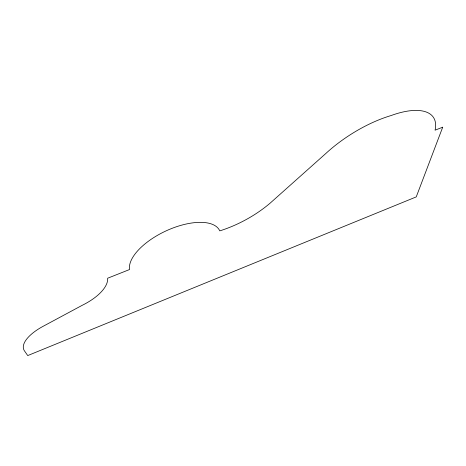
<?xml version="1.0" encoding="UTF-8"?>
<svg xmlns="http://www.w3.org/2000/svg" width="466" height="466" viewBox="0 0 466 466"><rect width="100%" height="100%" fill="white"/><g stroke="black" fill="none" stroke-linecap="round" stroke-linejoin="round"><path stroke-width="0.7" d="M442.7 127.201L416.255 196.891L27.727 355.575L24.482 350.91A38.206 15.535 -20.8 0 1 44.346 325.652L82.325 305.253A42.441 19.211 -20.7 0 0 107.646 278.225L129.531 269.546A49.268 22.479 -25.1 0 1 168.704 229.715A49.268 22.479 -25.1 0 1 219.754 230.886A75.737 37.612 -28.1 0 0 270.193 203.1L325.781 153.535A80.344 34.42 -32.7 0 1 391.155 115.527A65.689 28.31 -33.3 0 1 435.075 130.177L442.7 127.201"/></g></svg>
